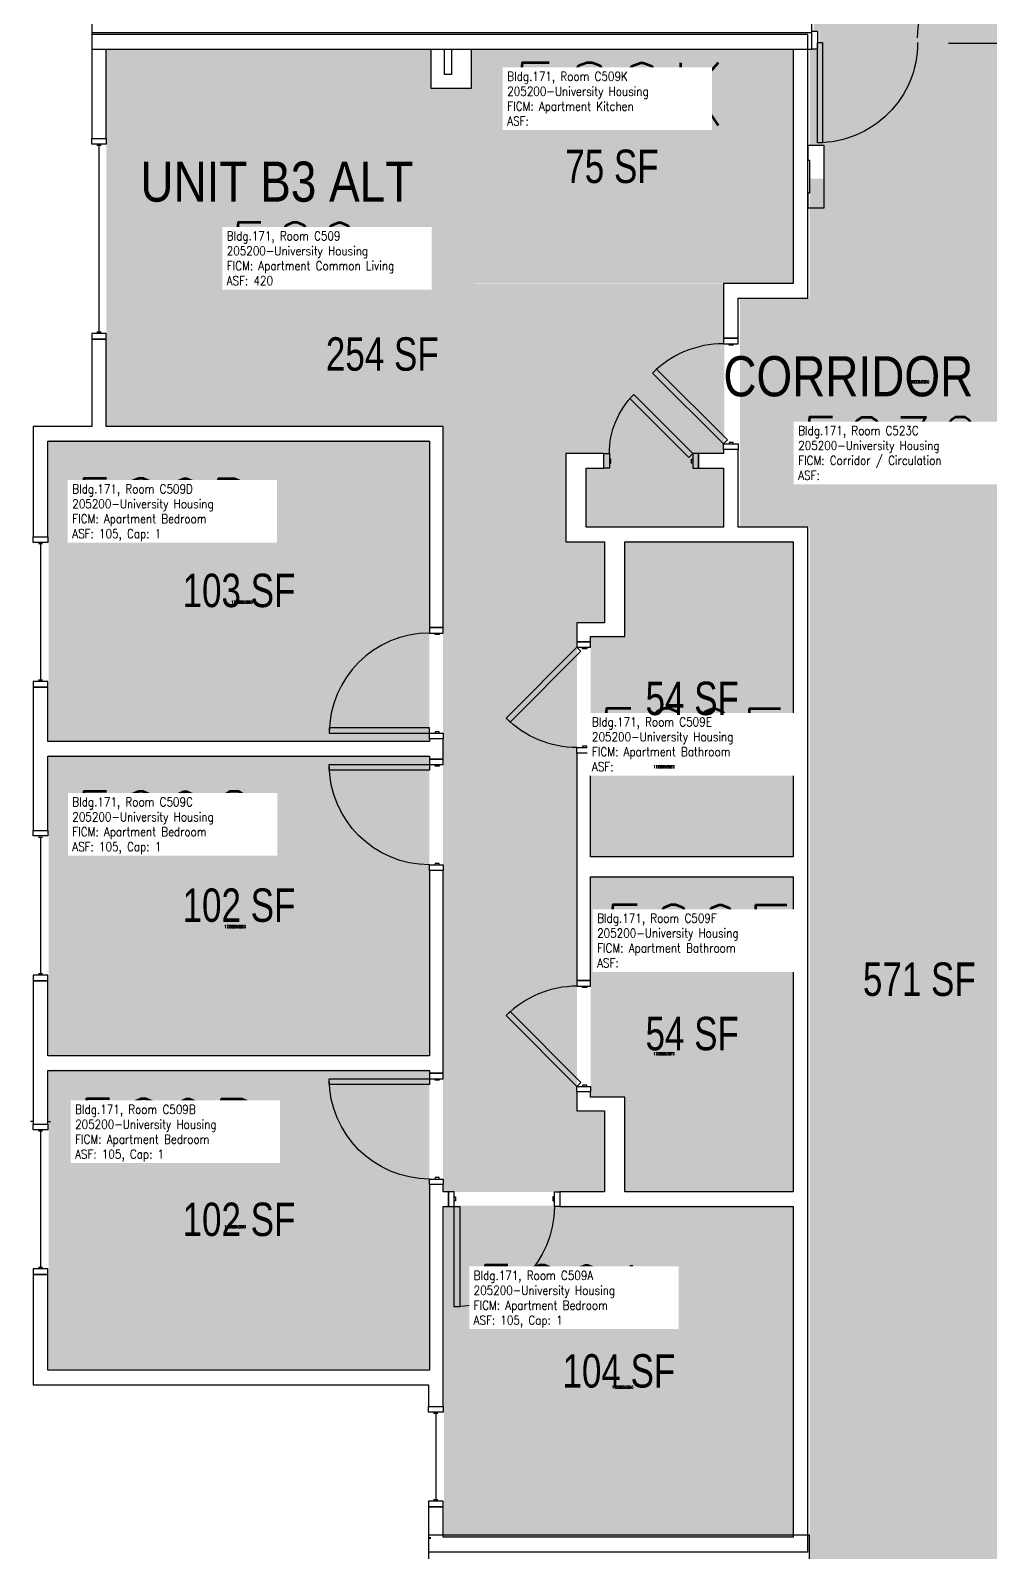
# Model space of a CAD drawing. Header units: inches. Extents: x 56 to 3925, y -1092 to 1470.
# Drawn here: x 2044 to 2389, y 439 to 986 of the extents above; entities that cross this region are included whole.
import ezdxf
from ezdxf.enums import TextEntityAlignment as Align

# ---------------------------------------------------------------- set-up
doc = ezdxf.new("R2010")
doc.units = ezdxf.units.IN
doc.header["$LTSCALE"] = 48
doc.header["$MEASUREMENT"] = 0
for name, color, linetype in [('A-DOR', 2, 'Continuous'), ('A-GLAZ', 1, 'Continuous'), ('A-IDEN-RNUM', 7, 'Continuous'), ('A-IDEN-SNUM', 4, 'Continuous'), ('A-IDEN-VNUM', 4, 'Continuous'), ('A-MISC', 1, 'Continuous'), ('A-WALL', 5, 'Continuous'), ('AREA-TEXT', 3, 'Continuous'), ('Rooms-Category-Color', 7, 'Continuous'), ('Rooms-College-Color', 7, 'Continuous'), ('Rooms-Department-Color', 7, 'Continuous'), ('Rooms-Division-Color', 7, 'Continuous'), ('Rooms-Information', 7, 'Continuous')]:
    doc.layers.add(name, color=color, linetype=linetype)
doc.styles.add('AREA', font='arial.ttf', dxfattribs={"width": 0.75, "height": 12})
doc.styles.add('ROOMSNUMBER', font='txt.shx', dxfattribs={"height": 0.03})
doc.styles.add('ROOMVNUMBER', font='simplex.shx', dxfattribs={"width": 0.85})
doc.styles.get("Standard").update_dxf_attribs({"font": 'ARIALN.TTF'})

msp = doc.modelspace()

# ---------------------------------------------------------------- hatches: boundary and pattern name
at = {"layer": 'Rooms-Category-Color', "true_color": 0xadadad}
msp.add_hatch(color=253, dxfattribs=at).paths.add_polyline_path([(2281.52, 188.03), (2286.11, 192.62), (2287.35, 191.38), (2320.76, 224.79), (2316.79, 228.77), (2324.31, 236.29), (2324.31, 807.44), (2299.31, 807.44), (2299.31, 889.76), (2324.31, 889.76), (2324.31, 932.53), (2329.59, 932.53), (2329.59, 944.53), (2324.31, 944.53), (2324.31, 979.15), (2327.84, 979.15), (2327.84, 985.65), (2325.84, 985.65), (2325.84, 993.15), (2329.59, 993.15), (2329.59, 1032.28), (2325.84, 1032.28), (2325.84, 1109.78), (2429.32, 1109.78), (2429.32, 1032.28), (2397.46, 1032.28), (2397.46, 1020.28), (2401.84, 1020.28), (2401.84, 985.65), (2399.84, 985.65), (2399.84, 979.15), (2398.09, 979.15), (2398.09, 932.53), (2403.96, 932.53), (2403.96, 889.76), (2428.96, 889.76), (2428.96, 807.44), (2403.96, 807.44), (2403.96, 202.81), (2373.35, 172.2), (2369.2, 176.36), (2360.27, 167.44), (2364.43, 163.28), (2339.94, 138.8), (2337.03, 141.71), (2332.43, 137.12)])
at = {"layer": 'Rooms-Category-Color', "true_color": 0x728ef3}
for points in [[(2188.27, 979.01), (2188.27, 894.87), (2293.69, 894.75), (2293.69, 833.62), (2284.45, 833.74), (2284.45, 828.49), (2293.4, 828.49), (2293.4, 807.29), (2244.02, 807.29), (2244.02, 828.49), (2250.45, 828.49), (2250.45, 833.74), (2236.77, 833.74), (2236.77, 802.04), (2250.65, 802.04), (2250.65, 772.92), (2240.77, 772.92), (2240.77, 597.26), (2250.65, 597.26), (2250.65, 568.51), (2192.65, 568.51), (2192.65, 843.51), (2071.65, 843.51), (2071.65, 979.01)], [(2318.4, 894.87), (2188.27, 894.87), (2188.27, 965.01), (2202.9, 965.01), (2202.9, 979.01), (2318.4, 979.01)], [(2050.94, 838.59), (2050.94, 730.59), (2187.69, 730.59), (2187.69, 838.59)], [(2318.69, 689.23), (2245.65, 689.23), (2245.65, 768.38), (2258.19, 768.38), (2258.19, 802.38), (2318.69, 802.38)], [(2050.94, 617.72), (2187.69, 617.72), (2187.69, 725.34), (2050.94, 725.34)], [(2318.69, 568.84), (2258.19, 568.84), (2258.19, 602.84), (2245.65, 602.84), (2245.65, 681.98), (2318.69, 681.98)], [(2187.69, 504.84), (2050.94, 504.84), (2050.94, 612.47), (2187.69, 612.47)], [(2318.69, 444.84), (2192.94, 444.84), (2192.94, 563.59), (2318.69, 563.59)]]:
    msp.add_hatch(color=171, dxfattribs=at).paths.add_polyline_path(points)
at = {"layer": 'Rooms-College-Color', "true_color": 0xadadad}
for points in [[(2281.52, 188.03), (2286.11, 192.62), (2287.35, 191.38), (2320.76, 224.79), (2316.79, 228.77), (2324.31, 236.29), (2324.31, 807.44), (2299.31, 807.44), (2299.31, 889.76), (2324.31, 889.76), (2324.31, 932.53), (2329.59, 932.53), (2329.59, 944.53), (2324.31, 944.53), (2324.31, 979.15), (2327.84, 979.15), (2327.84, 985.65), (2325.84, 985.65), (2325.84, 993.15), (2329.59, 993.15), (2329.59, 1032.28), (2325.84, 1032.28), (2325.84, 1109.78), (2429.32, 1109.78), (2429.32, 1032.28), (2397.46, 1032.28), (2397.46, 1020.28), (2401.84, 1020.28), (2401.84, 985.65), (2399.84, 985.65), (2399.84, 979.15), (2398.09, 979.15), (2398.09, 932.53), (2403.96, 932.53), (2403.96, 889.76), (2428.96, 889.76), (2428.96, 807.44), (2403.96, 807.44), (2403.96, 202.81), (2373.35, 172.2), (2369.2, 176.36), (2360.27, 167.44), (2364.43, 163.28), (2339.94, 138.8), (2337.03, 141.71), (2332.43, 137.12)], [(2188.27, 979.01), (2188.27, 894.87), (2293.69, 894.75), (2293.69, 833.62), (2284.45, 833.74), (2284.45, 828.49), (2293.4, 828.49), (2293.4, 807.29), (2244.02, 807.29), (2244.02, 828.49), (2250.45, 828.49), (2250.45, 833.74), (2236.77, 833.74), (2236.77, 802.04), (2250.65, 802.04), (2250.65, 772.92), (2240.77, 772.92), (2240.77, 597.26), (2250.65, 597.26), (2250.65, 568.51), (2192.65, 568.51), (2192.65, 843.51), (2071.65, 843.51), (2071.65, 979.01)], [(2318.4, 894.87), (2188.27, 894.87), (2188.27, 965.01), (2202.9, 965.01), (2202.9, 979.01), (2318.4, 979.01)], [(2050.94, 838.59), (2050.94, 730.59), (2187.69, 730.59), (2187.69, 838.59)], [(2318.69, 689.23), (2245.65, 689.23), (2245.65, 768.38), (2258.19, 768.38), (2258.19, 802.38), (2318.69, 802.38)], [(2050.94, 617.72), (2187.69, 617.72), (2187.69, 725.34), (2050.94, 725.34)], [(2318.69, 568.84), (2258.19, 568.84), (2258.19, 602.84), (2245.65, 602.84), (2245.65, 681.98), (2318.69, 681.98)], [(2187.69, 504.84), (2050.94, 504.84), (2050.94, 612.47), (2187.69, 612.47)], [(2318.69, 444.84), (2192.94, 444.84), (2192.94, 563.59), (2318.69, 563.59)]]:
    msp.add_hatch(color=253, dxfattribs=at).paths.add_polyline_path(points)
at = {"layer": 'Rooms-Department-Color', "true_color": 0xacacac}
msp.add_hatch(color=253, dxfattribs=at).paths.add_polyline_path([(2281.52, 188.03), (2286.11, 192.62), (2287.35, 191.38), (2320.76, 224.79), (2316.79, 228.77), (2324.31, 236.29), (2324.31, 807.44), (2299.31, 807.44), (2299.31, 889.76), (2324.31, 889.76), (2324.31, 932.53), (2329.59, 932.53), (2329.59, 944.53), (2324.31, 944.53), (2324.31, 979.15), (2327.84, 979.15), (2327.84, 985.65), (2325.84, 985.65), (2325.84, 993.15), (2329.59, 993.15), (2329.59, 1032.28), (2325.84, 1032.28), (2325.84, 1109.78), (2429.32, 1109.78), (2429.32, 1032.28), (2397.46, 1032.28), (2397.46, 1020.28), (2401.84, 1020.28), (2401.84, 985.65), (2399.84, 985.65), (2399.84, 979.15), (2398.09, 979.15), (2398.09, 932.53), (2403.96, 932.53), (2403.96, 889.76), (2428.96, 889.76), (2428.96, 807.44), (2403.96, 807.44), (2403.96, 202.81), (2373.35, 172.2), (2369.2, 176.36), (2360.27, 167.44), (2364.43, 163.28), (2339.94, 138.8), (2337.03, 141.71), (2332.43, 137.12)])
at = {"layer": 'Rooms-Department-Color', "true_color": 0x604aed}
for points in [[(2188.27, 979.01), (2188.27, 894.87), (2293.69, 894.75), (2293.69, 833.62), (2284.45, 833.74), (2284.45, 828.49), (2293.4, 828.49), (2293.4, 807.29), (2244.02, 807.29), (2244.02, 828.49), (2250.45, 828.49), (2250.45, 833.74), (2236.77, 833.74), (2236.77, 802.04), (2250.65, 802.04), (2250.65, 772.92), (2240.77, 772.92), (2240.77, 597.26), (2250.65, 597.26), (2250.65, 568.51), (2192.65, 568.51), (2192.65, 843.51), (2071.65, 843.51), (2071.65, 979.01)], [(2318.4, 894.87), (2188.27, 894.87), (2188.27, 965.01), (2202.9, 965.01), (2202.9, 979.01), (2318.4, 979.01)], [(2050.94, 838.59), (2050.94, 730.59), (2187.69, 730.59), (2187.69, 838.59)], [(2318.69, 689.23), (2245.65, 689.23), (2245.65, 768.38), (2258.19, 768.38), (2258.19, 802.38), (2318.69, 802.38)], [(2050.94, 617.72), (2187.69, 617.72), (2187.69, 725.34), (2050.94, 725.34)], [(2318.69, 568.84), (2258.19, 568.84), (2258.19, 602.84), (2245.65, 602.84), (2245.65, 681.98), (2318.69, 681.98)], [(2187.69, 504.84), (2050.94, 504.84), (2050.94, 612.47), (2187.69, 612.47)], [(2318.69, 444.84), (2192.94, 444.84), (2192.94, 563.59), (2318.69, 563.59)]]:
    msp.add_hatch(color=173, dxfattribs=at).paths.add_polyline_path(points)
at = {"layer": 'Rooms-Division-Color', "true_color": 0xadadad}
msp.add_hatch(color=253, dxfattribs=at).paths.add_polyline_path([(2281.52, 188.03), (2286.11, 192.62), (2287.35, 191.38), (2320.76, 224.79), (2316.79, 228.77), (2324.31, 236.29), (2324.31, 807.44), (2299.31, 807.44), (2299.31, 889.76), (2324.31, 889.76), (2324.31, 932.53), (2329.59, 932.53), (2329.59, 944.53), (2324.31, 944.53), (2324.31, 979.15), (2327.84, 979.15), (2327.84, 985.65), (2325.84, 985.65), (2325.84, 993.15), (2329.59, 993.15), (2329.59, 1032.28), (2325.84, 1032.28), (2325.84, 1109.78), (2429.32, 1109.78), (2429.32, 1032.28), (2397.46, 1032.28), (2397.46, 1020.28), (2401.84, 1020.28), (2401.84, 985.65), (2399.84, 985.65), (2399.84, 979.15), (2398.09, 979.15), (2398.09, 932.53), (2403.96, 932.53), (2403.96, 889.76), (2428.96, 889.76), (2428.96, 807.44), (2403.96, 807.44), (2403.96, 202.81), (2373.35, 172.2), (2369.2, 176.36), (2360.27, 167.44), (2364.43, 163.28), (2339.94, 138.8), (2337.03, 141.71), (2332.43, 137.12)])
at = {"layer": 'Rooms-Division-Color', "true_color": 0x604aed}
for points in [[(2188.27, 979.01), (2188.27, 894.87), (2293.69, 894.75), (2293.69, 833.62), (2284.45, 833.74), (2284.45, 828.49), (2293.4, 828.49), (2293.4, 807.29), (2244.02, 807.29), (2244.02, 828.49), (2250.45, 828.49), (2250.45, 833.74), (2236.77, 833.74), (2236.77, 802.04), (2250.65, 802.04), (2250.65, 772.92), (2240.77, 772.92), (2240.77, 597.26), (2250.65, 597.26), (2250.65, 568.51), (2192.65, 568.51), (2192.65, 843.51), (2071.65, 843.51), (2071.65, 979.01)], [(2318.4, 894.87), (2188.27, 894.87), (2188.27, 965.01), (2202.9, 965.01), (2202.9, 979.01), (2318.4, 979.01)], [(2050.94, 838.59), (2050.94, 730.59), (2187.69, 730.59), (2187.69, 838.59)], [(2318.69, 689.23), (2245.65, 689.23), (2245.65, 768.38), (2258.19, 768.38), (2258.19, 802.38), (2318.69, 802.38)], [(2050.94, 617.72), (2187.69, 617.72), (2187.69, 725.34), (2050.94, 725.34)], [(2318.69, 568.84), (2258.19, 568.84), (2258.19, 602.84), (2245.65, 602.84), (2245.65, 681.98), (2318.69, 681.98)], [(2187.69, 504.84), (2050.94, 504.84), (2050.94, 612.47), (2187.69, 612.47)], [(2318.69, 444.84), (2192.94, 444.84), (2192.94, 563.59), (2318.69, 563.59)]]:
    msp.add_hatch(color=173, dxfattribs=at).paths.add_polyline_path(points)

# ---------------------------------------------------------------- linework, layer by layer
at = {"layer": 'A-DOR'}
for p, q in [((2325.17, 979.01), (2325.17, 985.51)), ((2325.17, 985.51), (2327.17, 985.51)), ((2327.17, 985.51), (2327.17, 979.01)), ((2327.17, 979.01), (2325.17, 979.01)), ((2327.17, 981.39), (2328.92, 981.39)), ((2327.17, 945.39), (2327.17, 981.39)), ((2328.92, 981.39), (2328.92, 945.39)), ((2328.92, 945.39), (2327.17, 945.39))]:
    msp.add_line(p, q, dxfattribs=at)
for points in [[(2298.65, 873.23), (2298.65, 875.23), (2293.4, 875.23), (2293.4, 873.23)], [(2296.9, 873.23), (2296.9, 872.73), (2295.4, 872.73), (2295.4, 873.23)], [(2293.4, 837.23), (2294.81, 838.65), (2269.35, 864.1), (2267.94, 862.69)], [(2282.4, 833.75), (2280.98, 832.33), (2259.77, 853.54), (2261.18, 854.96)], [(2298.65, 837.23), (2298.65, 835.23), (2293.4, 835.23), (2293.4, 837.23)], [(2296.9, 837.23), (2296.9, 837.73), (2295.4, 837.73), (2295.4, 837.23)], [(2252.4, 828.5), (2250.4, 828.5), (2250.4, 833.75), (2252.4, 833.75)], [(2252.4, 830.25), (2252.9, 830.25), (2252.9, 831.75), (2252.4, 831.75)], [(2282.4, 830.25), (2281.9, 830.25), (2281.9, 831.75), (2282.4, 831.75)], [(2282.4, 828.5), (2284.4, 828.5), (2284.4, 833.75), (2282.4, 833.75)], [(2192.65, 769.26), (2192.65, 771.26), (2187.77, 771.26), (2187.77, 769.26)], [(2191.27, 769.26), (2191.27, 768.76), (2189.77, 768.76), (2189.77, 769.26)], [(2245.65, 764.16), (2245.65, 766.16), (2240.77, 766.16), (2240.77, 764.16)], [(2240.77, 764.16), (2242.18, 762.74), (2216.73, 737.29), (2215.31, 738.7)], [(2244.27, 764.16), (2244.27, 763.66), (2242.77, 763.66), (2242.77, 764.16)], [(2187.77, 733.26), (2187.77, 735.26), (2151.77, 735.26), (2151.77, 733.26)], [(2192.65, 733.26), (2192.65, 731.26), (2187.77, 731.26), (2187.77, 733.26)], [(2191.27, 733.26), (2191.27, 733.76), (2189.77, 733.76), (2189.77, 733.26)], [(2245.65, 728.16), (2245.65, 726.16), (2240.77, 726.16), (2240.77, 728.16)], [(2244.27, 728.16), (2244.27, 728.66), (2242.77, 728.66), (2242.77, 728.16)], [(2187.77, 722.01), (2187.77, 720.01), (2151.77, 720.01), (2151.77, 722.01)], [(2192.65, 722.01), (2192.65, 724.01), (2187.77, 724.01), (2187.77, 722.01)], [(2191.27, 722.01), (2191.27, 721.51), (2189.77, 721.51), (2189.77, 722.01)], [(2192.65, 686.01), (2192.65, 684.01), (2187.77, 684.01), (2187.77, 686.01)], [(2191.27, 686.01), (2191.27, 686.51), (2189.77, 686.51), (2189.77, 686.01)], [(2245.65, 642.41), (2245.65, 644.41), (2240.77, 644.41), (2240.77, 642.41)], [(2244.27, 642.41), (2244.27, 641.91), (2242.77, 641.91), (2242.77, 642.41)], [(2240.77, 606.41), (2242.18, 607.82), (2216.73, 633.28), (2215.31, 631.86)], [(2187.77, 609.14), (2187.77, 607.14), (2151.77, 607.14), (2151.77, 609.14)], [(2192.65, 609.14), (2192.65, 611.14), (2187.77, 611.14), (2187.77, 609.14)], [(2191.27, 609.14), (2191.27, 608.64), (2189.77, 608.64), (2189.77, 609.14)], [(2245.65, 606.41), (2245.65, 604.41), (2240.77, 604.41), (2240.77, 606.41)], [(2244.27, 606.41), (2244.27, 606.91), (2242.77, 606.91), (2242.77, 606.41)], [(2192.65, 573.14), (2192.65, 571.14), (2187.77, 571.14), (2187.77, 573.14)], [(2191.27, 573.14), (2191.27, 573.64), (2189.77, 573.64), (2189.77, 573.14)], [(2196.64, 568.51), (2194.64, 568.51), (2194.64, 563.26), (2196.64, 563.26)], [(2196.64, 566.76), (2197.14, 566.76), (2197.14, 565.26), (2196.64, 565.26)], [(2196.64, 563.26), (2198.64, 563.26), (2198.64, 527.26), (2196.64, 527.26)], [(2232.64, 566.76), (2232.14, 566.76), (2232.14, 565.26), (2232.64, 565.26)], [(2232.64, 568.51), (2234.64, 568.51), (2234.64, 563.26), (2232.64, 563.26)]]:
    msp.add_lwpolyline(points, close=True, dxfattribs=at)
at = {"layer": 'A-DOR', "extrusion": (0, 0, -1)}
for centre, radius, start, end in [((-2399.17, 983.14), 36, 0.0006, 90.0006), ((-2327.17, 981.39), 36, 180.0006, 270.0006), ((-2282.4, 833.75), 30, 0, 45), ((-2240.77, 764.16), 36, 270, 315), ((-2187.77, 722.01), 36, 270, 0), ((-2187.77, 609.14), 36, 270, 0), ((-2196.64, 563.26), 36, 180, 270)]:
    msp.add_arc(centre, radius, start, end, dxfattribs=at)
at = {"layer": 'A-DOR'}
for centre, end in [((2293.4, 837.23), 135), ((2187.77, 733.26), 180), ((2240.77, 606.41), 135)]:
    msp.add_arc(centre, 36, 90, end, dxfattribs=at)
at = {"layer": 'A-GLAZ'}
for p, q in [((2069.77, 944.39), (2068.27, 944.39)), ((2069.02, 944.39), (2069.02, 877.39)), ((2069.77, 877.39), (2068.27, 877.39)), ((2048.77, 801.36), (2047.27, 801.36)), ((2048.02, 801.36), (2048.02, 752.36)), ((2048.77, 752.36), (2047.27, 752.36)), ((2048.77, 695.89), (2047.27, 695.89)), ((2048.02, 695.89), (2048.02, 646.89)), ((2048.77, 646.89), (2047.27, 646.89)), ((2045.4, 593.86), (2044.4, 593.86)), ((2050.65, 593.86), (2051.65, 593.86)), ((2048.77, 590.36), (2047.27, 590.36)), ((2048.02, 590.36), (2048.02, 541.36)), ((2048.77, 541.36), (2047.27, 541.36)), ((2190.77, 488.9), (2189.27, 488.9)), ((2190.02, 488.9), (2190.02, 457.9)), ((2190.77, 457.9), (2189.27, 457.9))]:
    msp.add_line(p, q, dxfattribs=at)
for points in [[(2066.4, 944.89), (2066.4, 946.89), (2071.65, 946.89), (2071.65, 944.89)], [(2066.4, 876.89), (2066.4, 874.89), (2071.65, 874.89), (2071.65, 876.89)], [(2045.4, 801.86), (2045.4, 803.86), (2050.65, 803.86), (2050.65, 801.86)], [(2045.4, 751.86), (2045.4, 749.86), (2050.65, 749.86), (2050.65, 751.86)], [(2045.4, 696.39), (2045.4, 698.39), (2050.65, 698.39), (2050.65, 696.39)], [(2045.4, 646.39), (2045.4, 644.39), (2050.65, 644.39), (2050.65, 646.39)], [(2045.4, 590.86), (2045.4, 592.86), (2050.65, 592.86), (2050.65, 590.86)], [(2045.4, 540.86), (2045.4, 538.86), (2050.65, 538.86), (2050.65, 540.86)], [(2187.4, 489.4), (2187.4, 491.4), (2192.65, 491.4), (2192.65, 489.4)], [(2187.4, 457.4), (2187.4, 455.4), (2192.65, 455.4), (2192.65, 457.4)]]:
    msp.add_lwpolyline(points, close=True, dxfattribs=at)
at = {"layer": 'A-MISC'}
msp.add_line((2518.66, 981.13), (2374.3, 981.13), dxfattribs=at)
at = {"layer": 'A-WALL'}
for p, q in [((2066.4, 993.01), (2066.4, 979.01)), ((2325.17, 979.01), (2325.17, 993.01)), ((2066.4, 985.01), (2325.17, 985.01)), ((2066.4, 984.26), (2066.4, 946.89)), ((2323.65, 984.26), (2066.4, 984.26)), ((2323.65, 889.62), (2323.65, 984.26)), ((2066.4, 979.01), (2325.17, 979.01)), ((2071.65, 946.89), (2071.65, 979.01)), ((2071.65, 979.01), (2188.27, 979.01)), ((2188.27, 979.01), (2188.27, 965.01)), ((2193.15, 979.01), (2195.65, 979.01)), ((2193.15, 969.89), (2193.15, 979.01)), ((2195.65, 979.01), (2195.65, 969.89)), ((2202.9, 979.01), (2318.4, 979.01)), ((2202.9, 965.01), (2202.9, 979.01)), ((2318.4, 979.01), (2318.4, 894.87)), ((2195.65, 969.89), (2193.15, 969.89)), ((2188.27, 965.01), (2202.9, 965.01)), ((2066.4, 946.89), (2071.65, 946.89)), ((2329.52, 944.39), (2323.65, 944.39)), ((2323.65, 944.39), (2323.65, 939.14)), ((2329.52, 922.01), (2329.52, 944.39)), ((2323.65, 939.14), (2324.27, 939.14)), ((2324.27, 939.14), (2324.27, 927.26)), ((2324.27, 927.26), (2323.65, 927.26)), ((2323.65, 927.26), (2323.65, 922.01)), ((2323.65, 922.01), (2329.52, 922.01)), ((2293.4, 894.87), (2293.4, 875.23)), ((2318.4, 894.87), (2293.4, 894.87)), ((2298.65, 875.23), (2298.65, 889.62)), ((2298.65, 889.62), (2323.65, 889.62)), ((2293.4, 875.23), (2298.65, 875.23)), ((2066.4, 874.89), (2066.4, 843.51)), ((2071.65, 874.89), (2066.4, 874.89)), ((2071.65, 843.51), (2071.65, 874.89)), ((2045.4, 843.51), (2045.4, 803.86)), ((2066.4, 843.51), (2045.4, 843.51)), ((2192.65, 843.51), (2071.65, 843.51)), ((2192.65, 771.26), (2192.65, 843.51)), ((2050.65, 803.86), (2050.65, 838.26)), ((2050.65, 838.26), (2187.77, 838.26)), ((2187.77, 838.26), (2187.77, 771.26)), ((2236.77, 833.75), (2236.77, 802.05)), ((2250.4, 833.75), (2236.77, 833.75)), ((2250.4, 828.5), (2250.4, 833.75)), ((2293.4, 833.75), (2284.4, 833.75)), ((2284.4, 833.75), (2284.4, 828.5)), ((2293.4, 835.23), (2293.4, 833.75)), ((2298.65, 835.23), (2293.4, 835.23)), ((2298.65, 807.3), (2298.65, 835.23)), ((2244.02, 807.3), (2244.02, 828.5)), ((2244.02, 828.5), (2250.4, 828.5)), ((2284.4, 828.5), (2293.4, 828.5)), ((2293.4, 828.5), (2293.4, 807.3)), ((2045.4, 803.86), (2050.65, 803.86)), ((2293.4, 807.3), (2244.02, 807.3)), ((2323.65, 807.3), (2298.65, 807.3)), ((2323.65, 567.89), (2323.65, 807.3)), ((2236.77, 802.05), (2250.65, 802.05)), ((2250.65, 802.05), (2250.65, 772.92)), ((2257.9, 768.05), (2257.9, 802.05)), ((2257.9, 802.05), (2318.4, 802.05)), ((2318.4, 802.05), (2318.4, 688.91)), ((2187.77, 771.26), (2192.65, 771.26)), ((2240.77, 772.92), (2240.77, 766.16)), ((2250.65, 772.92), (2240.77, 772.92)), ((2240.77, 766.16), (2245.65, 766.16)), ((2245.65, 766.16), (2245.65, 768.05)), ((2245.65, 768.05), (2257.9, 768.05)), ((2045.4, 749.86), (2045.4, 698.39)), ((2050.65, 749.86), (2045.4, 749.86)), ((2050.65, 730.26), (2050.65, 749.86)), ((2187.77, 730.26), (2050.65, 730.26)), ((2187.77, 731.26), (2187.77, 730.26)), ((2192.65, 731.26), (2187.77, 731.26)), ((2192.65, 724.01), (2192.65, 731.26)), ((2050.65, 698.39), (2050.65, 725.01)), ((2050.65, 725.01), (2187.77, 725.01)), ((2187.77, 725.01), (2187.77, 724.01)), ((2187.77, 724.01), (2192.65, 724.01)), ((2240.77, 726.16), (2240.77, 644.41)), ((2245.65, 726.16), (2240.77, 726.16)), ((2245.65, 688.91), (2245.65, 726.16)), ((2045.4, 698.39), (2050.65, 698.39)), ((2187.77, 684.01), (2187.77, 617.39)), ((2192.65, 684.01), (2187.77, 684.01)), ((2192.65, 611.14), (2192.65, 684.01)), ((2318.4, 688.91), (2245.65, 688.91)), ((2245.65, 644.41), (2245.65, 681.66)), ((2245.65, 681.66), (2318.4, 681.66)), ((2318.4, 681.66), (2318.4, 568.51)), ((2050.65, 644.39), (2045.4, 644.39)), ((2045.4, 644.39), (2045.4, 592.86)), ((2050.65, 617.39), (2050.65, 644.39)), ((2240.77, 644.41), (2245.65, 644.41)), ((2187.77, 617.39), (2050.65, 617.39)), ((2050.65, 612.14), (2187.77, 612.14)), ((2050.65, 592.86), (2050.65, 612.14)), ((2187.77, 612.14), (2187.77, 611.14)), ((2187.77, 611.14), (2192.65, 611.14)), ((2240.77, 604.41), (2240.77, 597.64)), ((2245.65, 604.41), (2240.77, 604.41)), ((2245.65, 602.51), (2245.65, 604.41)), ((2257.9, 602.51), (2245.65, 602.51)), ((2257.9, 568.51), (2257.9, 602.51)), ((2240.77, 597.64), (2250.65, 597.64)), ((2250.65, 597.64), (2250.65, 568.51)), ((2045.4, 592.86), (2050.65, 592.86)), ((2187.77, 571.14), (2187.77, 504.51)), ((2192.65, 571.14), (2187.77, 571.14)), ((2192.65, 568.51), (2192.65, 571.14)), ((2194.64, 568.51), (2192.65, 568.51)), ((2192.65, 499.89), (2192.65, 563.26)), ((2192.65, 563.26), (2194.64, 563.26)), ((2194.64, 563.26), (2194.64, 568.51)), ((2237.4, 568.51), (2234.64, 568.51)), ((2234.64, 568.51), (2234.64, 563.26)), ((2234.64, 563.26), (2237.4, 563.26)), ((2250.65, 568.51), (2237.4, 568.51)), ((2237.4, 563.26), (2318.4, 563.26)), ((2318.4, 568.51), (2257.9, 568.51)), ((2318.4, 563.26), (2318.4, 444.51)), ((2323.65, 439.26), (2323.65, 567.89)), ((2045.4, 538.86), (2045.4, 499.26)), ((2050.65, 538.86), (2045.4, 538.86)), ((2050.65, 504.51), (2050.65, 538.86)), ((2187.77, 504.51), (2050.65, 504.51)), ((2045.4, 499.26), (2187.4, 499.26)), ((2187.4, 499.26), (2187.4, 491.4)), ((2192.65, 491.4), (2192.65, 499.89)), ((2187.4, 491.4), (2192.65, 491.4)), ((2187.4, 455.4), (2187.4, 439.26)), ((2192.65, 455.4), (2187.4, 455.4)), ((2192.65, 444.51), (2192.65, 455.4)), ((2187.4, 445.14), (2187.4, 395.4)), ((2324.31, 445.14), (2187.4, 445.14)), ((2188.02, 443.89), (2188.02, 444.51)), ((2188.02, 444.51), (2188.02, 443.89)), ((2318.4, 444.51), (2192.65, 444.51)), ((2324.31, 409.39), (2324.31, 445.14)), ((2187.4, 439.26), (2323.65, 439.26))]:
    msp.add_line(p, q, dxfattribs=at)

# ---------------------------------------------------------------- texts
at = {"layer": 'A-IDEN-RNUM', "style": 'ROOMSNUMBER', "width": 0.85}
for s, p in [('0509-K0', (2244.68, 962.56)), ('0509-00', (2139.76, 904.53)), ('0523-C0', (2363.42, 859)), ('0509-D0', (2120.46, 779.89)), ('0509-E0', (2272.01, 720.75)), ('0509-C0', (2117.95, 663.31)), ('0509-F0', (2272.01, 617.63)), ('0509-B0', (2117.95, 555.5)), ('0509-A0', (2257.21, 497.84))]:
    msp.add_text(s, height=1, dxfattribs=at).set_placement(p, align=Align.CENTER)
at = {"layer": 'A-IDEN-SNUM', "style": 'ROOMSNUMBER', "width": 0.85}
for s, p in [('1710C509K0', (2244.68, 962.56)), ('1710C50900', (2139.76, 904.53)), ('1710C523C0', (2363.42, 859)), ('1710C509D0', (2120.46, 779.89)), ('1710C509E0', (2272.01, 720.75)), ('1710C509C0', (2117.95, 663.31)), ('1710C509F0', (2272.01, 617.63)), ('1710C509B0', (2117.95, 555.5)), ('1710C509A0', (2257.21, 497.84))]:
    msp.add_text(s, height=1, dxfattribs=at).set_placement(p, align=Align.CENTER)
at = {"layer": 'A-IDEN-VNUM', "style": 'ROOMVNUMBER'}
msp.add_text('509K', height=22.5, dxfattribs=at).set_placement((2255.35, 962.83), align=Align.MIDDLE)
at = {"layer": 'A-IDEN-VNUM', "style": 'ROOMVNUMBER', "width": 0.85}
for s, p in [('509', (2114.92, 894.26)), ('523C', (2320.24, 824.33)), ('509D', (2059.43, 802.3)), ('509C', (2059.44, 689.85)), ('509B', (2060.45, 579.4)), ('509A', (2203.64, 519.75))]:
    msp.add_text(s, height=22.5, dxfattribs=at).set_placement(p)
at = {"layer": 'A-IDEN-VNUM', "style": 'ROOMVNUMBER', "width": 0.9}
for s, p in [('509E', (2281.35, 730.93)), ('509F', (2283.2, 660.41))]:
    msp.add_text(s, height=22.5, dxfattribs=at).set_placement(p, align=Align.MIDDLE)
at = {"layer": 'A-MISC'}
for s, p in [('UNIT B3 ALT', (2132.92, 924.26)), ('CORRIDOR', (2338.24, 854.33))]:
    msp.add_text(s, height=14.4, dxfattribs=at).set_placement(p, align=Align.CENTER)
at = {"layer": 'AREA-TEXT', "style": 'AREA', "width": 0.75}
for s, p in [('75 SF', (2253.33, 936.94)), ('254 SF', (2170.81, 869.53)), ('103 SF', (2119.32, 784.59)), ('54 SF', (2282.17, 745.81)), ('102 SF', (2119.32, 671.53)), ('571 SF', (2363.77, 644.93)), ('54 SF', (2282.17, 625.41)), ('102 SF', (2119.32, 558.66)), ('104 SF', (2255.82, 504.22))]:
    msp.add_text(s, height=12, dxfattribs=at).set_placement(p, align=Align.MIDDLE_CENTER)

# ---------------------------------------------------------------- next in the draw order: texts
at = {"layer": 'Rooms-Information', "char_height": 3.2143, "width": 72, "attachment_point": 7, "style": 'ROOMVNUMBER', "bg_fill": 3, "box_fill_scale": 1.5, "bg_fill_color": 256, "bg_fill_true_color": 13158600, "bg_fill_transparency": 0}
for s, insert in [('Bldg.171, Room C509K^M^J205200-University Housing^M^JFICM: Apartment Kitchen^M^JASF: ', (2215.71, 951.58)), ('Bldg.171, Room C509^M^J205200-University Housing^M^JFICM: Apartment Common Living^M^JASF: 420', (2114.92, 894.26)), ('Bldg.171, Room C523C^M^J205200-University Housing^M^JFICM: Corridor / Circulation^M^JASF: ', (2320.24, 824.33)), ('Bldg.171, Room C509D^M^J205200-University Housing^M^JFICM: Apartment Bedroom^M^JASF: 105, Cap: 1', (2059.43, 802.3)), ('Bldg.171, Room C509E^M^J205200-University Housing^M^JFICM: Apartment Bathroom^M^JASF: ', (2246.15, 719.68)), ('Bldg.171, Room C509C^M^J205200-University Housing^M^JFICM: Apartment Bedroom^M^JASF: 105, Cap: 1', (2059.44, 689.85)), ('Bldg.171, Room C509F^M^J205200-University Housing^M^JFICM: Apartment Bathroom^M^JASF: ', (2248.01, 649.16)), ('Bldg.171, Room C509B^M^J205200-University Housing^M^JFICM: Apartment Bedroom^M^JASF: 105, Cap: 1', (2060.45, 579.4)), ('Bldg.171, Room C509A^M^J205200-University Housing^M^JFICM: Apartment Bedroom^M^JASF: 105, Cap: 1', (2203.64, 519.75))]:
    msp.add_mtext(s, dxfattribs=dict(at, insert=insert))

doc.saveas('drawing.dxf')
